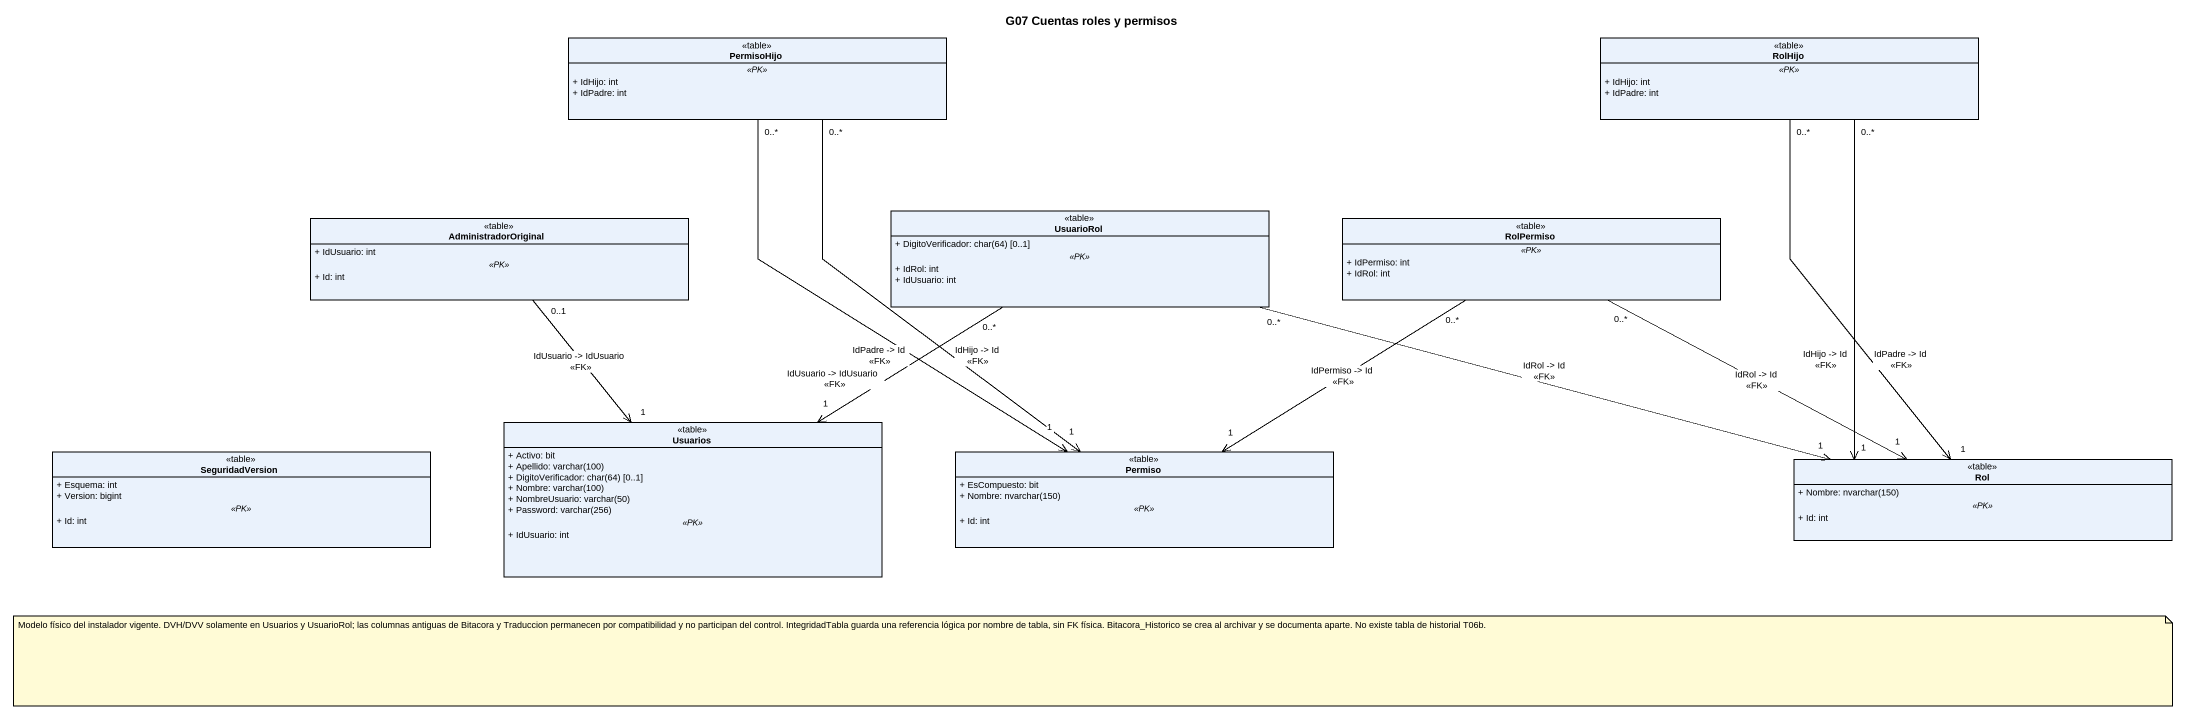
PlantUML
@startuml
title G07 Cuentas roles y permisos
hide circle
hide empty members
skinparam classAttributeIconSize 0
class PermisoHijo <<table>> #EAF2FC {
  .. <<PK>> ..
  + IdHijo: int
  + IdPadre: int
}
class RolHijo <<table>> #EAF2FC {
  .. <<PK>> ..
  + IdHijo: int
  + IdPadre: int
}
class AdministradorOriginal <<table>> #EAF2FC {
  + IdUsuario: int
  .. <<PK>> ..
  + Id: int
}
class UsuarioRol <<table>> #EAF2FC {
  {field} + DigitoVerificador: char(64) [0..1]
  .. <<PK>> ..
  + IdRol: int
  + IdUsuario: int
}
class RolPermiso <<table>> #EAF2FC {
  .. <<PK>> ..
  + IdPermiso: int
  + IdRol: int
}
class Usuarios <<table>> #EAF2FC {
  + Activo: bit
  {field} + Apellido: varchar(100)
  {field} + DigitoVerificador: char(64) [0..1]
  {field} + Nombre: varchar(100)
  {field} + NombreUsuario: varchar(50)
  {field} + Password: varchar(256)
  .. <<PK>> ..
  + IdUsuario: int
}
class SeguridadVersion <<table>> #EAF2FC {
  + Esquema: int
  + Version: bigint
  .. <<PK>> ..
  + Id: int
}
class Permiso <<table>> #EAF2FC {
  + EsCompuesto: bit
  {field} + Nombre: nvarchar(150)
  .. <<PK>> ..
  + Id: int
}
class Rol <<table>> #EAF2FC {
  {field} + Nombre: nvarchar(150)
  .. <<PK>> ..
  + Id: int
}
PermisoHijo "0..*" --> "1" Permiso : IdHijo -> Id\n<<FK>>
PermisoHijo "0..*" --> "1" Permiso : IdPadre -> Id\n<<FK>>
RolHijo "0..*" --> "1" Rol : IdHijo -> Id\n<<FK>>
RolHijo "0..*" --> "1" Rol : IdPadre -> Id\n<<FK>>
AdministradorOriginal "0..1" --> "1" Usuarios : IdUsuario -> IdUsuario\n<<FK>>
UsuarioRol "0..*" --> "1" Usuarios : IdUsuario -> IdUsuario\n<<FK>>
UsuarioRol "0..*" -right-> "1" Rol : IdRol -> Id\n<<FK>>
RolPermiso "0..*" --> "1" Permiso : IdPermiso -> Id\n<<FK>>
RolPermiso "0..*" -right-> "1" Rol : IdRol -> Id\n<<FK>>
note as N1
  Modelo físico del instalador vigente. DVH/DVV solamente en Usuarios y UsuarioRol; las columnas antiguas de Bitacora y Traduccion permanecen por compatibilidad y no participan del control. IntegridadTabla guarda una referencia lógica por nombre de tabla, sin FK física. Bitacora_Historico se crea al archivar y se documenta aparte. No existe tabla de historial T06b.
end note
@enduml
